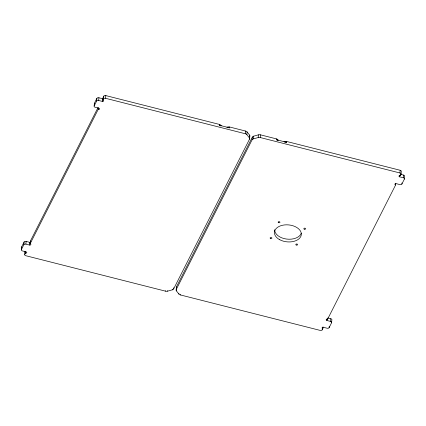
<?xml version="1.0" encoding="UTF-8"?>
<svg xmlns="http://www.w3.org/2000/svg" width="426" height="426" viewBox="0 0 426 426"><rect width="100%" height="100%" fill="white"/><g stroke="black" fill="none" stroke-linecap="round" stroke-linejoin="round"><path stroke-width="0.64" d="M226.914 127.283A2.7 1.704 5.3 0 1 229.63 127.007L245.52 131.038A2.7 1.704 5.3 0 1 247.101 131.964L249.599 135.127A2.7 1.704 5.3 0 1 249.785 136.437L249.535 139.137L173.648 288.913A2.7 1.704 5.3 0 1 172.328 289.84L167.556 291.16A2.7 1.704 5.3 0 1 165.506 291.16L25.805 255.717A1.619 1.022 5.3 0 1 24.745 254.375L25.39 253.108A1.081 0.682 5.3 0 0 26.737 252.735A1.081 0.682 5.3 0 0 26.029 251.841L22.434 250.93A1.619 1.022 5.3 0 1 21.375 249.588L21.625 246.888L24.112 241.979A1.619 1.022 5.3 0 1 26.135 241.42L29.729 242.33A1.081 0.682 5.3 0 0 30.448 242.357M21.375 249.588L23.861 244.678L24.112 241.979M24.745 254.375L24.996 251.675A1.619 1.022 5.3 0 0 25.4 252.73M23.861 244.678A1.619 1.022 5.3 0 1 25.885 244.119L26.135 241.42M25.39 253.108L25.528 251.59M25.885 244.119L29.479 245.035L29.729 242.33M29.479 245.035A1.081 0.682 5.3 0 0 30.826 244.662A1.081 0.682 5.3 0 0 30.124 243.768L30.374 241.063L98.118 107.357M30.124 243.768L98.172 109.466A1.081 0.682 5.3 0 0 99.519 109.093A1.081 0.682 5.3 0 0 98.811 108.199L95.216 107.288A1.619 1.022 5.3 0 1 94.157 105.946L94.407 103.246L96.894 98.337A1.619 1.022 5.3 0 1 98.917 97.778L102.512 98.688A1.081 0.682 5.3 0 0 103.332 98.688M94.157 105.946L96.643 101.037L96.894 98.337M96.643 101.037A1.619 1.022 5.3 0 1 98.667 100.477L98.917 97.778M98.172 109.466L98.31 107.948M98.667 100.477L102.261 101.388L102.512 98.688M102.261 101.388A1.081 0.682 5.3 0 0 103.609 101.015A1.081 0.682 5.3 0 0 102.906 100.121L103.156 97.421L103.795 96.154A1.619 1.022 5.3 0 1 105.818 95.594L219.358 124.403A2.7 1.704 5.3 0 1 221.206 125.835M102.906 100.121L103.545 98.853L103.795 96.154M103.545 98.853A1.619 1.022 5.3 0 1 105.568 98.294L105.818 95.594M165.506 291.16L165.554 290.654M167.556 291.16L167.604 290.654M172.328 289.84L172.376 289.334M173.648 288.913L173.755 287.731M323.004 326.891L322.844 328.579L322.205 329.846A1.619 1.022 5.3 0 1 320.182 330.406L180.48 294.962A2.7 1.704 5.3 0 1 178.899 294.036L176.401 290.873A2.7 1.704 5.3 0 1 176.215 289.563L176.465 286.863L252.352 137.087A2.7 1.704 5.3 0 1 253.672 136.16L258.444 134.84A2.7 1.704 5.3 0 1 260.494 134.84L276.383 138.871A2.7 1.704 5.3 0 1 278.231 140.303M176.401 290.873L176.449 290.367M176.492 289.861L176.572 289.02M178.899 294.036L178.947 293.53M180.48 294.962L180.528 294.457M220.721 126A2.7 1.704 5.3 0 0 219.278 125.233L219.358 124.403M227.756 127.784A2.7 1.704 5.3 0 1 229.555 127.843L229.63 127.007M249.535 139.137A2.7 1.704 5.3 0 0 249.348 137.827L246.851 134.664A2.7 1.704 5.3 0 0 245.269 133.737L245.52 131.038M246.851 134.664L247.101 131.964M249.348 137.827L249.599 135.127M176.215 289.563L252.101 139.787L252.352 137.087M252.101 139.787A2.7 1.704 5.3 0 1 253.422 138.86L253.672 136.16M253.422 138.86L258.193 137.539L258.444 134.84M322.844 328.579A1.081 0.682 5.3 0 1 322.141 327.685A1.081 0.682 5.3 0 1 323.488 327.312L327.083 328.222A1.619 1.022 5.3 0 0 329.106 327.663L331.593 322.754A1.619 1.022 5.3 0 0 330.533 321.417L326.939 320.501A1.081 0.682 5.3 0 1 326.231 319.606A1.081 0.682 5.3 0 1 327.578 319.234L395.626 184.937A1.081 0.682 5.3 0 1 394.923 184.043A1.081 0.682 5.3 0 1 396.271 183.67L399.865 184.58A1.619 1.022 5.3 0 0 401.888 184.021L404.375 179.112A1.619 1.022 5.3 0 0 403.315 177.77L399.721 176.859A1.081 0.682 5.3 0 1 399.013 175.965A1.081 0.682 5.3 0 1 400.36 175.592L401.004 174.325A1.619 1.022 5.3 0 0 399.945 172.983L260.243 137.539L260.494 134.84M277.747 140.468A2.7 1.704 5.3 0 0 276.304 139.701L276.383 138.871M284.781 142.252A2.7 1.704 5.3 0 1 286.581 142.311L286.655 141.475L400.195 170.283A1.619 1.022 5.3 0 1 401.255 171.625L401.004 174.325M322.205 329.846L322.306 328.765M326.939 320.501L327.109 318.637M327.578 319.234L327.658 318.392M329.106 327.663L329.207 326.582M330.533 321.417L330.784 318.712L327.786 317.956M331.593 322.754L331.843 320.054A1.619 1.022 5.3 0 0 330.784 318.712M395.626 184.937L395.77 183.414M399.945 172.983L400.195 170.283M399.721 176.859L399.87 175.235M400.36 175.592L400.424 174.916M401.888 184.021L401.99 182.94M403.315 177.77L403.566 175.07L400.568 174.309M404.375 179.112L404.625 176.412A1.619 1.022 5.3 0 0 403.566 175.07M219.278 125.233L229.555 127.843M276.304 139.701L286.581 142.311M105.568 98.294L245.269 133.737M176.593 288.098A2.7 1.704 5.3 0 1 176.465 286.863M283.94 141.751A2.7 1.704 5.3 0 1 286.655 141.475M258.193 137.539A2.7 1.704 5.3 0 1 260.243 137.539M301.283 233.214A13.488 8.509 5.3 0 1 286.544 239.061A13.488 8.509 5.3 0 1 274.679 229.726M103.156 97.421A1.081 0.682 5.3 0 1 103.731 97.724M94.604 104.125A1.619 1.022 5.3 0 1 94.407 103.246M30.374 241.063A1.081 0.682 5.3 0 1 30.949 241.372M21.918 247.863A1.619 1.022 5.3 0 1 21.625 246.888M279.807 239.758A13.488 8.509 5.3 0 0 301.241 235.141A13.488 8.509 5.3 0 0 282.592 225.242A13.488 8.509 5.3 0 0 279.807 239.758M270.494 238.459A0.889 0.559 5.3 0 0 271.905 238.155A0.889 0.559 5.3 0 0 270.675 237.506A0.889 0.559 5.3 0 0 270.494 238.459M278.519 222.622A0.889 0.559 5.3 0 0 279.93 222.319A0.889 0.559 5.3 0 0 278.7 221.664A0.889 0.559 5.3 0 0 278.519 222.622M304.207 229.14A0.889 0.559 5.3 0 0 305.618 228.837A0.889 0.559 5.3 0 0 304.388 228.182A0.889 0.559 5.3 0 0 304.207 229.14M296.182 244.977A0.889 0.559 5.3 0 0 297.593 244.673A0.889 0.559 5.3 0 0 296.363 244.018A0.889 0.559 5.3 0 0 296.182 244.977"/></g></svg>
